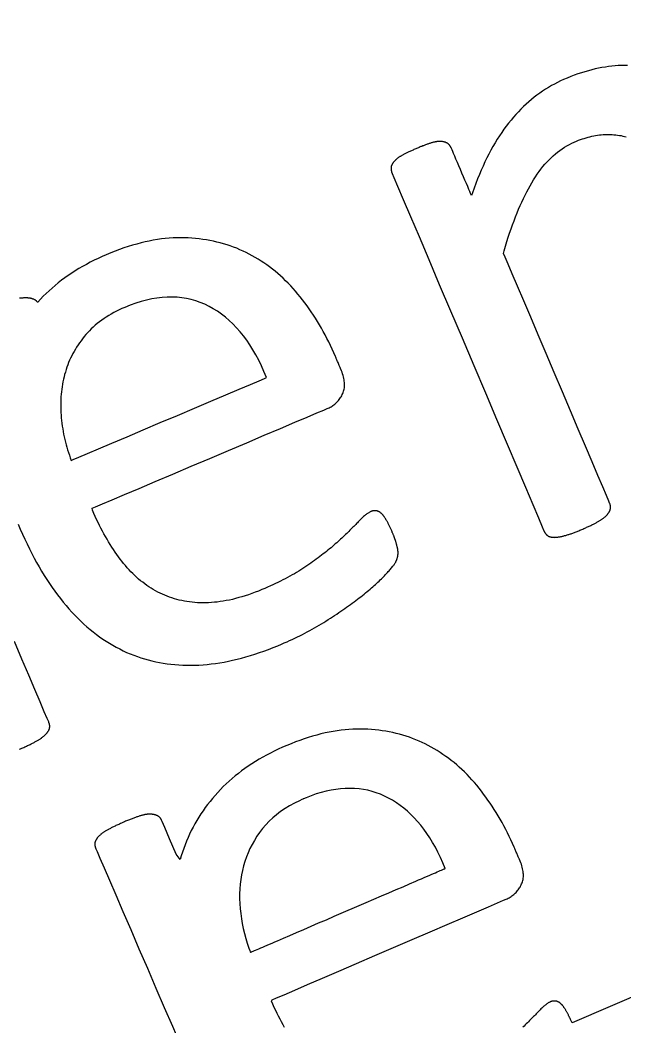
# Model space of a CAD drawing. Header units: millimetres. Extents: x 47 to 159, y 49 to 299.
# Drawn here: x 86.94 to 94.85, y 266.35 to 279.53 of the extents above; entities that cross this region are included whole.
import ezdxf

# ---------------------------------------------------------------- set-up
doc = ezdxf.new("R2010")
doc.units = ezdxf.units.MM

# ---------------------------------------------------------------- blocks, each defined once
blk = doc.blocks.new('angel 01')
blk.add_lwpolyline([(-10.791, 249.609, 0.135734), (-52.014, 225.207, 0.13103), (-57.97, 215.669, 0.288509), (-57.025, 211.107, 0.16256), (-53.173, 209.4, 0.102544), (-42.01, 210.994, 0.114246), (-42.156, 197.425, 0.200233), (-30.308, 175.62, 0.04769), (-21.444, 171.117, 0.009521)], format="xyb")
for points in [[(-27.777, 230.136), (-27.817, 230.137), (-27.858, 230.137), (-27.899, 230.135), (-27.941, 230.132), (-27.983, 230.128), (-28.025, 230.123), (-28.068, 230.117), (-28.112, 230.11), (-28.156, 230.101), (-28.2, 230.092), (-28.244, 230.081), (-28.289, 230.069), (-28.335, 230.055), (-28.381, 230.041), (-28.427, 230.026), (-28.474, 230.009), (-28.521, 229.991), (-28.569, 229.972), (-28.614, 229.953), (-28.655, 229.934), (-28.695, 229.915), (-28.735, 229.894), (-28.774, 229.873), (-28.813, 229.85), (-28.851, 229.826), (-28.889, 229.802), (-28.926, 229.776), (-28.963, 229.749), (-28.999, 229.721), (-29.035, 229.692), (-29.07, 229.662), (-29.105, 229.631), (-29.139, 229.598), (-29.173, 229.565), (-29.206, 229.531), (-29.239, 229.495), (-29.271, 229.459), (-29.302, 229.421), (-29.334, 229.382), (-29.364, 229.342), (-29.395, 229.301), (-29.424, 229.259), (-29.453, 229.215), (-29.482, 229.17), (-29.51, 229.124), (-29.538, 229.076), (-29.565, 229.027), (-29.591, 228.977), (-29.617, 228.926), (-29.643, 228.874), (-29.668, 228.82), (-29.692, 228.765), (-29.716, 228.708), (-29.74, 228.651), (-29.763, 228.592), (-29.785, 228.532), (-29.807, 228.471), (-29.82, 228.435), (-29.824, 228.443), (-29.831, 228.46), (-29.841, 228.485), (-29.854, 228.515), (-29.869, 228.551), (-29.886, 228.591), (-29.905, 228.635), (-29.924, 228.681), (-29.944, 228.728), (-29.965, 228.776), (-29.985, 228.823), (-30.004, 228.868), (-30.022, 228.911), (-30.038, 228.95), (-30.053, 228.984), (-30.065, 229.012), (-30.074, 229.034), (-30.08, 229.048), (-30.082, 229.053), (-30.084, 229.057), (-30.086, 229.061), (-30.088, 229.065), (-30.09, 229.069), (-30.092, 229.073), (-30.094, 229.077), (-30.097, 229.08), (-30.099, 229.084), (-30.101, 229.087), (-30.104, 229.09), (-30.106, 229.093), (-30.109, 229.096), (-30.112, 229.099), (-30.114, 229.102), (-30.117, 229.105), (-30.12, 229.108), (-30.123, 229.11), (-30.126, 229.112), (-30.129, 229.115), (-30.132, 229.117), (-30.135, 229.119), (-30.139, 229.121), (-30.142, 229.123), (-30.146, 229.125), (-30.149, 229.126), (-30.153, 229.128), (-30.157, 229.129), (-30.161, 229.131), (-30.165, 229.132), (-30.169, 229.134), (-30.174, 229.135), (-30.178, 229.136), (-30.183, 229.137), (-30.187, 229.138), (-30.192, 229.139), (-30.197, 229.14), (-30.202, 229.141), (-30.207, 229.142), (-30.212, 229.143), (-30.218, 229.143), (-30.223, 229.143), (-30.229, 229.143), (-30.235, 229.143), (-30.241, 229.143), (-30.247, 229.143), (-30.253, 229.143), (-30.259, 229.142), (-30.266, 229.141), (-30.273, 229.14), (-30.279, 229.139), (-30.286, 229.138), (-30.293, 229.137), (-30.301, 229.135), (-30.308, 229.133), (-30.316, 229.132), (-30.323, 229.13), (-30.331, 229.127), (-30.339, 229.125), (-30.347, 229.123), (-30.356, 229.12), (-30.364, 229.117), (-30.373, 229.114), (-30.381, 229.111), (-30.391, 229.108), (-30.4, 229.105), (-30.409, 229.101), (-30.419, 229.098), (-30.429, 229.094), (-30.439, 229.09), (-30.449, 229.087), (-30.459, 229.083), (-30.47, 229.078), (-30.48, 229.074), (-30.491, 229.07), (-30.502, 229.065), (-30.514, 229.06), (-30.525, 229.056), (-30.537, 229.051), (-30.549, 229.046), (-30.561, 229.04), (-30.572, 229.035), (-30.584, 229.03), (-30.595, 229.025), (-30.606, 229.021), (-30.616, 229.016), (-30.627, 229.011), (-30.637, 229.006), (-30.646, 229.002), (-30.656, 228.997), (-30.665, 228.993), (-30.674, 228.988), (-30.683, 228.984), (-30.691, 228.98), (-30.699, 228.975), (-30.707, 228.971), (-30.715, 228.967), (-30.722, 228.963), (-30.729, 228.959), (-30.736, 228.955), (-30.743, 228.951), (-30.75, 228.947), (-30.756, 228.943), (-30.762, 228.939), (-30.769, 228.935), (-30.774, 228.931), (-30.78, 228.926), (-30.786, 228.922), (-30.791, 228.918), (-30.796, 228.914), (-30.801, 228.909), (-30.806, 228.905), (-30.811, 228.901), (-30.816, 228.897), (-30.82, 228.892), (-30.824, 228.888), (-30.828, 228.883), (-30.832, 228.879), (-30.836, 228.875), (-30.839, 228.87), (-30.843, 228.866), (-30.846, 228.861), (-30.849, 228.857), (-30.851, 228.853), (-30.854, 228.849), (-30.856, 228.845), (-30.859, 228.841), (-30.861, 228.837), (-30.863, 228.833), (-30.864, 228.829), (-30.866, 228.825), (-30.867, 228.821), (-30.869, 228.817), (-30.87, 228.813), (-30.871, 228.81), (-30.871, 228.806), (-30.872, 228.802), (-30.872, 228.799), (-30.872, 228.795), (-30.872, 228.791), (-30.872, 228.788), (-30.872, 228.784), (-30.872, 228.78), (-30.872, 228.776), (-30.871, 228.772), (-30.871, 228.768), (-30.87, 228.764), (-30.869, 228.76), (-30.868, 228.756), (-30.867, 228.752), (-30.866, 228.748), (-30.865, 228.744), (-30.864, 228.74), (-30.862, 228.736), (-30.861, 228.732), (-30.859, 228.728), (-30.857, 228.722), (-30.835, 228.672), (-30.786, 228.556), (-30.713, 228.383), (-30.618, 228.16), (-30.506, 227.896), (-30.379, 227.596), (-30.241, 227.271), (-30.094, 226.926), (-29.943, 226.569), (-29.79, 226.209), (-29.638, 225.852), (-29.492, 225.506), (-29.353, 225.18), (-29.226, 224.88), (-29.113, 224.614), (-29.018, 224.39), (-28.943, 224.215), (-28.894, 224.097), (-28.871, 224.044), (-28.869, 224.038), (-28.867, 224.034), (-28.865, 224.03), (-28.863, 224.026), (-28.861, 224.023), (-28.858, 224.019), (-28.856, 224.015), (-28.854, 224.012), (-28.852, 224.008), (-28.849, 224.005), (-28.847, 224.002), (-28.844, 223.999), (-28.841, 223.996), (-28.839, 223.993), (-28.836, 223.99), (-28.833, 223.988), (-28.83, 223.985), (-28.827, 223.983), (-28.824, 223.981), (-28.821, 223.978), (-28.818, 223.976), (-28.815, 223.974), (-28.811, 223.973), (-28.807, 223.971), (-28.804, 223.969), (-28.8, 223.968), (-28.795, 223.966), (-28.791, 223.965), (-28.787, 223.964), (-28.782, 223.963), (-28.777, 223.962), (-28.773, 223.961), (-28.768, 223.96), (-28.762, 223.96), (-28.757, 223.959), (-28.752, 223.959), (-28.746, 223.959), (-28.74, 223.959), (-28.734, 223.958), (-28.728, 223.959), (-28.722, 223.959), (-28.716, 223.959), (-28.709, 223.959), (-28.703, 223.96), (-28.696, 223.961), (-28.689, 223.962), (-28.682, 223.963), (-28.675, 223.964), (-28.667, 223.965), (-28.66, 223.966), (-28.652, 223.968), (-28.644, 223.969), (-28.636, 223.971), (-28.628, 223.973), (-28.619, 223.975), (-28.611, 223.977), (-28.602, 223.98), (-28.593, 223.982), (-28.584, 223.984), (-28.575, 223.987), (-28.566, 223.99), (-28.556, 223.993), (-28.546, 223.996), (-28.536, 223.999), (-28.526, 224.003), (-28.516, 224.006), (-28.505, 224.01), (-28.495, 224.014), (-28.484, 224.018), (-28.473, 224.022), (-28.461, 224.026), (-28.45, 224.031), (-28.438, 224.036), (-28.426, 224.04), (-28.414, 224.045), (-28.402, 224.05), (-28.389, 224.056), (-28.376, 224.061), (-28.363, 224.066), (-28.35, 224.072), (-28.337, 224.078), (-28.325, 224.083), (-28.313, 224.089), (-28.301, 224.094), (-28.289, 224.099), (-28.278, 224.105), (-28.267, 224.11), (-28.256, 224.115), (-28.245, 224.12), (-28.235, 224.125), (-28.225, 224.13), (-28.215, 224.135), (-28.206, 224.14), (-28.197, 224.145), (-28.188, 224.15), (-28.179, 224.155), (-28.171, 224.16), (-28.163, 224.164), (-28.155, 224.169), (-28.147, 224.174), (-28.14, 224.178), (-28.132, 224.183), (-28.125, 224.188), (-28.118, 224.192), (-28.112, 224.197), (-28.105, 224.201), (-28.099, 224.206), (-28.093, 224.21), (-28.088, 224.214), (-28.082, 224.219), (-28.077, 224.223), (-28.072, 224.227), (-28.067, 224.232), (-28.062, 224.236), (-28.058, 224.24), (-28.053, 224.244), (-28.049, 224.249), (-28.046, 224.253), (-28.042, 224.257), (-28.038, 224.261), (-28.035, 224.265), (-28.032, 224.269), (-28.029, 224.273), (-28.026, 224.277), (-28.023, 224.282), (-28.02, 224.286), (-28.018, 224.29), (-28.016, 224.294), (-28.014, 224.298), (-28.012, 224.301), (-28.01, 224.305), (-28.008, 224.309), (-28.007, 224.313), (-28.005, 224.317), (-28.004, 224.321), (-28.003, 224.325), (-28.002, 224.329), (-28.001, 224.333), (-28.001, 224.337), (-28, 224.34), (-28, 224.344), (-28, 224.348), (-28, 224.352), (-28, 224.356), (-28, 224.36), (-28, 224.364), (-28.001, 224.369), (-28.001, 224.373), (-28.002, 224.377), (-28.003, 224.381), (-28.004, 224.385), (-28.005, 224.389), (-28.007, 224.393), (-28.008, 224.398), (-28.01, 224.402), (-28.012, 224.406), (-28.023, 224.432), (-28.053, 224.505), (-28.102, 224.618), (-28.165, 224.767), (-28.241, 224.947), (-28.328, 225.152), (-28.423, 225.376), (-28.525, 225.615), (-28.63, 225.863), (-28.737, 226.115), (-28.843, 226.365), (-28.946, 226.609), (-29.045, 226.84), (-29.135, 227.054), (-29.216, 227.245), (-29.286, 227.407), (-29.34, 227.537), (-29.379, 227.627), (-29.399, 227.674), (-29.391, 227.712), (-29.374, 227.772), (-29.356, 227.83), (-29.338, 227.887), (-29.32, 227.943), (-29.301, 227.998), (-29.282, 228.052), (-29.263, 228.104), (-29.243, 228.156), (-29.223, 228.206), (-29.203, 228.254), (-29.183, 228.302), (-29.162, 228.349), (-29.141, 228.394), (-29.119, 228.438), (-29.097, 228.481), (-29.075, 228.522), (-29.053, 228.563), (-29.03, 228.602), (-29.007, 228.64), (-28.984, 228.677), (-28.96, 228.713), (-28.935, 228.747), (-28.91, 228.78), (-28.885, 228.813), (-28.859, 228.843), (-28.832, 228.873), (-28.805, 228.901), (-28.778, 228.929), (-28.749, 228.955), (-28.721, 228.979), (-28.692, 229.003), (-28.662, 229.025), (-28.632, 229.047), (-28.601, 229.067), (-28.57, 229.085), (-28.539, 229.103), (-28.506, 229.119), (-28.474, 229.134), (-28.445, 229.146), (-28.42, 229.157), (-28.394, 229.166), (-28.369, 229.175), (-28.344, 229.183), (-28.319, 229.191), (-28.294, 229.198), (-28.269, 229.204), (-28.244, 229.21), (-28.219, 229.215), (-28.195, 229.22), (-28.17, 229.224), (-28.146, 229.227), (-28.122, 229.23), (-28.097, 229.232), (-28.073, 229.233), (-28.049, 229.234), (-28.026, 229.234), (-28.002, 229.233), (-27.978, 229.232), (-27.955, 229.231), (-27.931, 229.228), (-27.908, 229.225), (-27.885, 229.222), (-27.863, 229.218), (-27.84, 229.213), (-27.818, 229.208), (-27.796, 229.202)], [(-25.024, 219.097), (-28.503, 217.599), (-28.503, 217.6), (-28.507, 217.608), (-28.511, 217.618), (-28.515, 217.627), (-28.52, 217.637), (-28.524, 217.646), (-28.528, 217.655), (-28.532, 217.664), (-28.536, 217.672), (-28.54, 217.681), (-28.544, 217.689), (-28.548, 217.697), (-28.552, 217.705), (-28.556, 217.713), (-28.56, 217.72), (-28.564, 217.728), (-28.568, 217.735), (-28.572, 217.742), (-28.576, 217.749), (-28.579, 217.755), (-28.583, 217.762), (-28.587, 217.768), (-28.591, 217.774), (-28.594, 217.78), (-28.598, 217.786), (-28.602, 217.792), (-28.605, 217.797), (-28.609, 217.802), (-28.613, 217.807), (-28.616, 217.812), (-28.62, 217.817), (-28.623, 217.822), (-28.627, 217.826), (-28.63, 217.83), (-28.634, 217.834), (-28.637, 217.838), (-28.64, 217.842), (-28.644, 217.845), (-28.647, 217.848), (-28.65, 217.851), (-28.654, 217.854), (-28.657, 217.857), (-28.66, 217.86), (-28.664, 217.863), (-28.667, 217.865), (-28.671, 217.867), (-28.674, 217.869), (-28.678, 217.871), (-28.682, 217.873), (-28.685, 217.875), (-28.689, 217.877), (-28.692, 217.878), (-28.696, 217.88), (-28.7, 217.881), (-28.704, 217.882), (-28.707, 217.883), (-28.711, 217.884), (-28.715, 217.884), (-28.719, 217.885), (-28.723, 217.885), (-28.727, 217.886), (-28.73, 217.886), (-28.734, 217.886), (-28.738, 217.886), (-28.742, 217.886), (-28.746, 217.886), (-28.75, 217.885), (-28.754, 217.885), (-28.758, 217.884), (-28.761, 217.883), (-28.765, 217.883), (-28.769, 217.882), (-28.773, 217.881), (-28.777, 217.879), (-28.781, 217.878), (-28.785, 217.876), (-28.788, 217.875), (-28.795, 217.872), (-28.802, 217.868), (-28.809, 217.865), (-28.816, 217.86), (-28.824, 217.855), (-28.832, 217.85), (-28.839, 217.844), (-28.848, 217.838), (-28.856, 217.831), (-28.864, 217.824), (-28.873, 217.817), (-28.882, 217.809), (-28.891, 217.8), (-28.901, 217.792), (-28.91, 217.782), (-28.92, 217.772), (-28.93, 217.762), (-28.94, 217.752), (-28.951, 217.74), (-28.961, 217.729), (-28.972, 217.717), (-28.984, 217.705), (-28.995, 217.693), (-29.007, 217.681), (-29.02, 217.668), (-29.033, 217.655), (-29.046, 217.642), (-29.059, 217.629), (-29.073, 217.615), (-29.087, 217.601), (-29.102, 217.587), (-29.116, 217.573), (-29.132, 217.558), (-29.147, 217.543)], [(-32.265, 217.54), (-32.285, 217.575), (-32.304, 217.612), (-32.324, 217.649), (-32.343, 217.686), (-32.362, 217.724), (-32.38, 217.763), (-32.399, 217.803), (-32.417, 217.843), (-32.435, 217.883), (-32.428, 217.901), (-32.37, 217.926), (-32.269, 217.969), (-32.132, 218.028), (-31.963, 218.101), (-31.769, 218.185), (-31.553, 218.278), (-31.323, 218.377), (-31.084, 218.48), (-30.84, 218.585), (-30.597, 218.69), (-30.362, 218.791), (-30.139, 218.887), (-29.933, 218.976), (-29.751, 219.054), (-29.598, 219.12), (-29.478, 219.172), (-29.399, 219.206), (-29.365, 219.221), (-29.353, 219.226), (-29.339, 219.232), (-29.326, 219.239), (-29.314, 219.247), (-29.302, 219.254), (-29.29, 219.262), (-29.278, 219.271), (-29.267, 219.28), (-29.256, 219.289), (-29.246, 219.299), (-29.236, 219.309), (-29.226, 219.32), (-29.217, 219.331), (-29.208, 219.342), (-29.2, 219.354), (-29.191, 219.366), (-29.184, 219.379), (-29.176, 219.392), (-29.169, 219.406), (-29.163, 219.419), (-29.157, 219.434), (-29.152, 219.448), (-29.148, 219.463), (-29.145, 219.479), (-29.143, 219.495), (-29.141, 219.511), (-29.141, 219.528), (-29.141, 219.545), (-29.142, 219.562), (-29.144, 219.58), (-29.147, 219.599), (-29.151, 219.617), (-29.155, 219.637), (-29.161, 219.656), (-29.167, 219.676), (-29.174, 219.697), (-29.182, 219.717), (-29.191, 219.739), (-29.191, 219.74), (-29.193, 219.743), (-29.195, 219.749), (-29.199, 219.757), (-29.203, 219.766), (-29.207, 219.776), (-29.212, 219.787), (-29.217, 219.799), (-29.222, 219.811), (-29.227, 219.823), (-29.233, 219.835), (-29.238, 219.847), (-29.242, 219.858), (-29.247, 219.868), (-29.251, 219.877), (-29.254, 219.884), (-29.256, 219.89), (-29.258, 219.893), (-29.26, 219.899), (-29.281, 219.947), (-29.303, 219.995), (-29.325, 220.041), (-29.348, 220.088), (-29.371, 220.133), (-29.395, 220.178), (-29.419, 220.223), (-29.444, 220.267), (-29.469, 220.31), (-29.495, 220.353), (-29.521, 220.395), (-29.548, 220.436), (-29.576, 220.477), (-29.604, 220.518), (-29.632, 220.557), (-29.661, 220.596), (-29.69, 220.635), (-29.72, 220.673), (-29.751, 220.711), (-29.782, 220.747), (-29.814, 220.783), (-29.846, 220.818), (-29.878, 220.852), (-29.911, 220.885), (-29.945, 220.917), (-29.979, 220.948), (-30.013, 220.978), (-30.048, 221.008), (-30.084, 221.036), (-30.12, 221.064), (-30.156, 221.09), (-30.193, 221.116), (-30.23, 221.141), (-30.268, 221.165), (-30.307, 221.188), (-30.346, 221.211), (-30.385, 221.232), (-30.425, 221.252), (-30.465, 221.272), (-30.506, 221.29), (-30.547, 221.307), (-30.589, 221.324), (-30.631, 221.339), (-30.674, 221.353), (-30.717, 221.367), (-30.761, 221.379), (-30.805, 221.39), (-30.85, 221.401), (-30.895, 221.41), (-30.941, 221.418), (-30.987, 221.425), (-31.033, 221.432), (-31.08, 221.437), (-31.128, 221.441), (-31.176, 221.444), (-31.224, 221.446), (-31.273, 221.447), (-31.323, 221.447), (-31.372, 221.446), (-31.423, 221.443), (-31.474, 221.438), (-31.525, 221.433), (-31.577, 221.426), (-31.629, 221.417), (-31.682, 221.407), (-31.735, 221.396), (-31.789, 221.383), (-31.843, 221.369), (-31.898, 221.354), (-31.954, 221.337), (-32.009, 221.319), (-32.066, 221.299), (-32.122, 221.278), (-32.18, 221.256), (-32.237, 221.232), (-32.293, 221.208), (-32.347, 221.184), (-32.399, 221.159), (-32.451, 221.133), (-32.501, 221.107), (-32.551, 221.08), (-32.599, 221.052), (-32.646, 221.023), (-32.693, 220.993), (-32.739, 220.963), (-32.783, 220.932), (-32.827, 220.9), (-32.869, 220.867), (-32.911, 220.834), (-32.951, 220.8), (-32.991, 220.765), (-33.03, 220.729), (-33.067, 220.693), (-33.104, 220.656), (-33.14, 220.618), (-33.174, 220.579), (-33.208, 220.54), (-33.24, 220.5), (-33.272, 220.46), (-33.302, 220.419), (-33.331, 220.378), (-33.36, 220.336), (-33.387, 220.293), (-33.413, 220.25), (-33.438, 220.207), (-33.462, 220.162), (-33.485, 220.117), (-33.507, 220.072), (-33.528, 220.026), (-33.548, 219.979), (-33.567, 219.932), (-33.584, 219.884), (-33.601, 219.836), (-33.616, 219.787), (-33.631, 219.738), (-33.681, 219.807), (-33.769, 220.01), (-33.832, 220.156), (-33.866, 220.237), (-33.873, 220.253), (-33.875, 220.257), (-33.877, 220.261), (-33.879, 220.265), (-33.882, 220.269), (-33.884, 220.273), (-33.887, 220.277), (-33.889, 220.28), (-33.892, 220.283), (-33.895, 220.287), (-33.897, 220.29), (-33.9, 220.293), (-33.904, 220.296), (-33.907, 220.298), (-33.91, 220.301), (-33.913, 220.303), (-33.917, 220.306), (-33.921, 220.308), (-33.924, 220.31), (-33.928, 220.312), (-33.932, 220.314), (-33.936, 220.316), (-33.94, 220.317), (-33.944, 220.319), (-33.949, 220.321), (-33.953, 220.322), (-33.958, 220.323), (-33.962, 220.325), (-33.967, 220.326), (-33.972, 220.327), (-33.977, 220.328), (-33.982, 220.329), (-33.988, 220.33), (-33.993, 220.33), (-33.999, 220.331), (-34.004, 220.332), (-34.01, 220.332), (-34.016, 220.333), (-34.022, 220.333), (-34.028, 220.333), (-34.035, 220.333), (-34.041, 220.333), (-34.048, 220.333), (-34.055, 220.332), (-34.062, 220.331), (-34.069, 220.33), (-34.076, 220.329), (-34.084, 220.328), (-34.091, 220.327), (-34.099, 220.325), (-34.107, 220.323), (-34.115, 220.321), (-34.124, 220.319), (-34.132, 220.317), (-34.141, 220.314), (-34.15, 220.312), (-34.159, 220.309), (-34.168, 220.306), (-34.177, 220.303), (-34.187, 220.3), (-34.197, 220.296), (-34.207, 220.293), (-34.217, 220.289), (-34.228, 220.285), (-34.238, 220.281), (-34.249, 220.277), (-34.26, 220.273), (-34.272, 220.268), (-34.283, 220.264), (-34.295, 220.259), (-34.307, 220.254), (-34.319, 220.249), (-34.331, 220.244), (-34.344, 220.239), (-34.357, 220.233), (-34.37, 220.228), (-34.383, 220.222), (-34.397, 220.216), (-34.41, 220.21), (-34.423, 220.204), (-34.435, 220.199), (-34.447, 220.193), (-34.459, 220.188), (-34.471, 220.183), (-34.482, 220.177), (-34.493, 220.172), (-34.504, 220.167), (-34.514, 220.162), (-34.524, 220.157), (-34.534, 220.152), (-34.544, 220.147), (-34.553, 220.142), (-34.562, 220.138), (-34.57, 220.133), (-34.579, 220.129), (-34.587, 220.124), (-34.595, 220.12), (-34.602, 220.115), (-34.61, 220.11), (-34.617, 220.106), (-34.624, 220.101), (-34.631, 220.097), (-34.638, 220.092), (-34.644, 220.087), (-34.651, 220.083), (-34.657, 220.078), (-34.663, 220.073), (-34.668, 220.069), (-34.674, 220.064), (-34.679, 220.059), (-34.684, 220.054), (-34.689, 220.05), (-34.694, 220.045), (-34.698, 220.04), (-34.703, 220.035), (-34.707, 220.03), (-34.711, 220.026), (-34.715, 220.021), (-34.718, 220.016), (-34.721, 220.012), (-34.725, 220.007), (-34.727, 220.003), (-34.73, 219.998), (-34.733, 219.994), (-34.735, 219.99), (-34.737, 219.986), (-34.739, 219.981), (-34.741, 219.977), (-34.742, 219.973), (-34.744, 219.969), (-34.745, 219.965), (-34.746, 219.961), (-34.746, 219.957), (-34.747, 219.954), (-34.747, 219.95), (-34.748, 219.946), (-34.748, 219.942), (-34.748, 219.938), (-34.748, 219.934), (-34.747, 219.93), (-34.747, 219.926), (-34.746, 219.922), (-34.746, 219.917), (-34.745, 219.913), (-34.744, 219.909), (-34.743, 219.905), (-34.742, 219.901), (-34.74, 219.896), (-34.739, 219.892), (-34.737, 219.888), (-34.736, 219.883), (-34.734, 219.879), (-34.718, 219.842), (-34.682, 219.758), (-34.627, 219.632), (-34.557, 219.469), (-34.474, 219.276), (-34.38, 219.058), (-34.278, 218.821), (-34.17, 218.571), (-34.059, 218.314), (-33.948, 218.055), (-33.838, 217.801), (-33.733, 217.556), (-33.635, 217.328)], [(-35.731, 221.185), (-35.718, 221.19), (-35.704, 221.196), (-35.691, 221.202), (-35.678, 221.207), (-35.665, 221.213), (-35.652, 221.219), (-35.64, 221.224), (-35.628, 221.23), (-35.616, 221.235), (-35.604, 221.241), (-35.593, 221.246), (-35.582, 221.252), (-35.572, 221.257), (-35.561, 221.262), (-35.551, 221.267), (-35.542, 221.272), (-35.532, 221.278), (-35.523, 221.283), (-35.514, 221.287), (-35.506, 221.292), (-35.497, 221.297), (-35.489, 221.302), (-35.481, 221.307), (-35.474, 221.312), (-35.466, 221.316), (-35.459, 221.321), (-35.452, 221.326), (-35.445, 221.33), (-35.439, 221.335), (-35.433, 221.34), (-35.427, 221.344), (-35.421, 221.349), (-35.415, 221.353), (-35.41, 221.358), (-35.405, 221.362), (-35.4, 221.367), (-35.396, 221.371), (-35.391, 221.375), (-35.387, 221.38), (-35.383, 221.384), (-35.379, 221.388), (-35.376, 221.393), (-35.372, 221.397), (-35.369, 221.401), (-35.366, 221.405), (-35.363, 221.41), (-35.36, 221.414), (-35.357, 221.418), (-35.355, 221.422), (-35.353, 221.426), (-35.35, 221.43), (-35.349, 221.434), (-35.347, 221.438), (-35.345, 221.443), (-35.344, 221.447), (-35.342, 221.451), (-35.341, 221.455), (-35.34, 221.459), (-35.339, 221.463), (-35.339, 221.467), (-35.338, 221.471), (-35.338, 221.475), (-35.338, 221.479), (-35.338, 221.483), (-35.338, 221.487), (-35.338, 221.491), (-35.338, 221.495), (-35.339, 221.5), (-35.339, 221.504), (-35.34, 221.508), (-35.341, 221.513), (-35.342, 221.517), (-35.344, 221.521), (-35.345, 221.526), (-35.347, 221.53), (-35.348, 221.534), (-35.351, 221.541), (-35.37, 221.586), (-35.408, 221.675), (-35.462, 221.802), (-35.531, 221.964), (-35.611, 222.153), (-35.701, 222.364), (-35.797, 222.592)], [(-35.751, 224.131), (-35.723, 224.065), (-35.694, 223.999), (-35.664, 223.934), (-35.634, 223.871), (-35.604, 223.808), (-35.572, 223.747), (-35.541, 223.687), (-35.509, 223.629), (-35.476, 223.571), (-35.443, 223.515), (-35.41, 223.46), (-35.376, 223.407), (-35.341, 223.354), (-35.306, 223.303), (-35.271, 223.253), (-35.235, 223.205), (-35.198, 223.157), (-35.162, 223.111), (-35.124, 223.066), (-35.086, 223.022), (-35.048, 222.98), (-35.009, 222.939), (-34.97, 222.899), (-34.931, 222.86), (-34.891, 222.823), (-34.85, 222.787), (-34.809, 222.752), (-34.768, 222.719), (-34.726, 222.686), (-34.684, 222.655), (-34.642, 222.626), (-34.598, 222.597), (-34.555, 222.57), (-34.511, 222.544), (-34.467, 222.519), (-34.422, 222.496), (-34.377, 222.473), (-34.331, 222.452), (-34.285, 222.433), (-34.238, 222.414), (-34.191, 222.397), (-34.144, 222.381), (-34.096, 222.366), (-34.048, 222.352), (-34, 222.34), (-33.951, 222.329), (-33.902, 222.319), (-33.852, 222.31), (-33.802, 222.302), (-33.751, 222.296), (-33.7, 222.291), (-33.649, 222.287), (-33.597, 222.284), (-33.545, 222.283), (-33.492, 222.283), (-33.439, 222.284), (-33.386, 222.286), (-33.332, 222.289), (-33.278, 222.294), (-33.223, 222.3), (-33.168, 222.307), (-33.113, 222.315), (-33.057, 222.325), (-33, 222.336), (-32.944, 222.348), (-32.886, 222.361), (-32.829, 222.376), (-32.771, 222.392), (-32.712, 222.409), (-32.653, 222.428), (-32.594, 222.448), (-32.534, 222.469), (-32.474, 222.491), (-32.414, 222.514), (-32.353, 222.539), (-32.303, 222.56), (-32.268, 222.575), (-32.233, 222.591), (-32.199, 222.606), (-32.165, 222.622), (-32.131, 222.638), (-32.097, 222.654), (-32.064, 222.67), (-32.032, 222.687), (-31.999, 222.704), (-31.967, 222.721), (-31.936, 222.738), (-31.904, 222.755), (-31.873, 222.772), (-31.843, 222.79), (-31.812, 222.808), (-31.782, 222.826), (-31.753, 222.844), (-31.723, 222.862), (-31.694, 222.881), (-31.666, 222.899), (-31.638, 222.918), (-31.61, 222.936), (-31.583, 222.954), (-31.556, 222.972), (-31.529, 222.99), (-31.503, 223.008), (-31.478, 223.026), (-31.453, 223.043), (-31.428, 223.061), (-31.404, 223.078), (-31.38, 223.096), (-31.356, 223.113), (-31.333, 223.13), (-31.311, 223.147), (-31.289, 223.164), (-31.267, 223.181), (-31.246, 223.198), (-31.225, 223.214), (-31.205, 223.231), (-31.185, 223.247), (-31.165, 223.263), (-31.146, 223.279), (-31.128, 223.295), (-31.11, 223.311), (-31.093, 223.326), (-31.076, 223.341), (-31.059, 223.356), (-31.043, 223.371), (-31.027, 223.386), (-31.012, 223.4), (-30.998, 223.414), (-30.984, 223.429), (-30.97, 223.442), (-30.957, 223.456), (-30.944, 223.47), (-30.932, 223.483), (-30.92, 223.496), (-30.909, 223.509), (-30.898, 223.521), (-30.888, 223.532), (-30.879, 223.543), (-30.87, 223.554), (-30.861, 223.564), (-30.853, 223.574), (-30.846, 223.583), (-30.839, 223.592), (-30.833, 223.6), (-30.827, 223.608), (-30.822, 223.615), (-30.818, 223.622), (-30.814, 223.628), (-30.81, 223.634), (-30.807, 223.64), (-30.805, 223.645), (-30.803, 223.649), (-30.801, 223.653), (-30.799, 223.658), (-30.798, 223.662), (-30.796, 223.666), (-30.795, 223.67), (-30.793, 223.675), (-30.792, 223.679), (-30.791, 223.683), (-30.79, 223.687), (-30.789, 223.692), (-30.788, 223.696), (-30.787, 223.7), (-30.786, 223.704), (-30.785, 223.709), (-30.784, 223.713), (-30.783, 223.717), (-30.782, 223.721), (-30.782, 223.725), (-30.781, 223.73), (-30.781, 223.734), (-30.78, 223.738), (-30.78, 223.742), (-30.78, 223.746), (-30.78, 223.75), (-30.78, 223.755), (-30.78, 223.759), (-30.78, 223.763), (-30.78, 223.768), (-30.78, 223.772), (-30.781, 223.776), (-30.781, 223.781), (-30.782, 223.785), (-30.782, 223.789), (-30.783, 223.794), (-30.783, 223.798), (-30.784, 223.803), (-30.785, 223.807), (-30.786, 223.812), (-30.787, 223.816), (-30.788, 223.821), (-30.789, 223.826), (-30.79, 223.83), (-30.791, 223.835), (-30.792, 223.84), (-30.794, 223.845), (-30.795, 223.85), (-30.796, 223.855), (-30.798, 223.86), (-30.799, 223.865), (-30.8, 223.87), (-30.802, 223.875), (-30.803, 223.88), (-30.805, 223.886), (-30.806, 223.891), (-30.808, 223.897), (-30.81, 223.902), (-30.811, 223.908), (-30.813, 223.913), (-30.815, 223.919), (-30.817, 223.925), (-30.819, 223.931), (-30.821, 223.936), (-30.823, 223.943), (-30.825, 223.949), (-30.828, 223.955), (-30.83, 223.961), (-30.832, 223.968), (-30.835, 223.974), (-30.837, 223.981), (-30.84, 223.988), (-30.843, 223.994), (-30.846, 224.001), (-30.849, 224.008), (-30.852, 224.015), (-30.855, 224.022), (-30.859, 224.032), (-30.863, 224.042), (-30.867, 224.052), (-30.871, 224.061), (-30.875, 224.07), (-30.88, 224.079), (-30.884, 224.088), (-30.888, 224.096), (-30.892, 224.105), (-30.896, 224.113), (-30.9, 224.121), (-30.904, 224.129), (-30.908, 224.137), (-30.911, 224.144), (-30.915, 224.151), (-30.919, 224.159), (-30.923, 224.165), (-30.927, 224.172), (-30.931, 224.179), (-30.934, 224.185), (-30.938, 224.192), (-30.942, 224.198), (-30.945, 224.204), (-30.949, 224.209), (-30.953, 224.215), (-30.956, 224.22), (-30.96, 224.225), (-30.963, 224.23), (-30.967, 224.235), (-30.971, 224.24), (-30.974, 224.244), (-30.977, 224.248), (-30.981, 224.253), (-30.984, 224.256), (-30.988, 224.26), (-30.991, 224.264), (-30.994, 224.267), (-30.998, 224.27), (-31.001, 224.273), (-31.004, 224.276), (-31.008, 224.279), (-31.011, 224.282), (-31.015, 224.284), (-31.018, 224.287), (-31.022, 224.289), (-31.025, 224.291), (-31.029, 224.293), (-31.032, 224.295), (-31.036, 224.296), (-31.04, 224.298), (-31.043, 224.299), (-31.047, 224.301), (-31.051, 224.302), (-31.055, 224.303), (-31.059, 224.304), (-31.062, 224.304), (-31.066, 224.305), (-31.07, 224.305), (-31.074, 224.306), (-31.078, 224.306), (-31.082, 224.306), (-31.086, 224.306), (-31.09, 224.306), (-31.093, 224.306), (-31.097, 224.306), (-31.101, 224.305), (-31.105, 224.305), (-31.109, 224.304), (-31.113, 224.303), (-31.117, 224.302), (-31.121, 224.301), (-31.125, 224.3), (-31.128, 224.299), (-31.132, 224.297), (-31.136, 224.295), (-31.143, 224.293), (-31.15, 224.289), (-31.157, 224.285), (-31.164, 224.281), (-31.172, 224.276), (-31.179, 224.271), (-31.187, 224.265), (-31.196, 224.259), (-31.204, 224.253), (-31.213, 224.245), (-31.221, 224.238), (-31.23, 224.23), (-31.24, 224.222), (-31.249, 224.213), (-31.259, 224.203), (-31.269, 224.194), (-31.279, 224.183), (-31.289, 224.173), (-31.3, 224.162), (-31.31, 224.15), (-31.322, 224.138), (-31.333, 224.126), (-31.345, 224.114), (-31.357, 224.102), (-31.37, 224.089), (-31.383, 224.076), (-31.396, 224.063), (-31.41, 224.05), (-31.423, 224.036), (-31.438, 224.022), (-31.452, 224.008), (-31.467, 223.994), (-31.483, 223.979), (-31.499, 223.964), (-31.515, 223.949), (-31.531, 223.934), (-31.548, 223.919), (-31.565, 223.903), (-31.583, 223.887), (-31.601, 223.871), (-31.619, 223.855), (-31.638, 223.839), (-31.657, 223.822), (-31.677, 223.806), (-31.697, 223.79), (-31.718, 223.773), (-31.739, 223.756), (-31.76, 223.74), (-31.782, 223.723), (-31.804, 223.706), (-31.827, 223.689), (-31.85, 223.672), (-31.874, 223.654), (-31.898, 223.637), (-31.922, 223.62), (-31.947, 223.602), (-31.972, 223.585), (-31.998, 223.567), (-32.025, 223.55), (-32.052, 223.533), (-32.079, 223.516), (-32.107, 223.499), (-32.136, 223.482), (-32.165, 223.465), (-32.194, 223.449), (-32.225, 223.432), (-32.255, 223.416), (-32.287, 223.4), (-32.318, 223.384), (-32.351, 223.368), (-32.384, 223.352), (-32.417, 223.336), (-32.451, 223.321), (-32.486, 223.305), (-32.521, 223.29), (-32.562, 223.273), (-32.607, 223.255), (-32.651, 223.238), (-32.695, 223.222), (-32.738, 223.207), (-32.78, 223.193), (-32.823, 223.18), (-32.865, 223.168), (-32.906, 223.157), (-32.947, 223.146), (-32.987, 223.137), (-33.027, 223.129), (-33.067, 223.122), (-33.106, 223.116), (-33.145, 223.111), (-33.183, 223.107), (-33.221, 223.104), (-33.258, 223.101), (-33.295, 223.1), (-33.331, 223.1), (-33.367, 223.101), (-33.403, 223.102), (-33.438, 223.105), (-33.473, 223.108), (-33.508, 223.112), (-33.542, 223.117), (-33.576, 223.122), (-33.609, 223.129), (-33.642, 223.136), (-33.675, 223.145), (-33.707, 223.154), (-33.739, 223.164), (-33.771, 223.175), (-33.802, 223.187), (-33.833, 223.199), (-33.863, 223.213), (-33.894, 223.227), (-33.923, 223.242), (-33.953, 223.258), (-33.982, 223.275), (-34.01, 223.292), (-34.039, 223.31), (-34.066, 223.329), (-34.094, 223.349), (-34.121, 223.369), (-34.148, 223.39), (-34.174, 223.412), (-34.2, 223.435), (-34.226, 223.458), (-34.251, 223.483), (-34.276, 223.508), (-34.3, 223.533), (-34.324, 223.56), (-34.348, 223.587), (-34.371, 223.615), (-34.394, 223.644), (-34.417, 223.673), (-34.439, 223.703), (-34.461, 223.734), (-34.483, 223.765), (-34.504, 223.797), (-34.525, 223.83), (-34.546, 223.863), (-34.567, 223.897), (-34.588, 223.932), (-34.608, 223.967), (-34.628, 224.003), (-34.647, 224.039), (-34.667, 224.076), (-34.686, 224.114), (-34.705, 224.152), (-34.724, 224.191), (-34.742, 224.23), (-34.76, 224.271), (-34.778, 224.312), (-34.784, 224.338), (-34.738, 224.357), (-34.649, 224.395), (-34.52, 224.45), (-34.358, 224.518), (-34.168, 224.599), (-33.956, 224.689), (-33.727, 224.786), (-33.488, 224.888), (-33.243, 224.992), (-32.998, 225.096), (-32.758, 225.197), (-32.53, 225.294), (-32.319, 225.384), (-32.13, 225.464), (-31.968, 225.533), (-31.841, 225.587), (-31.752, 225.624), (-31.708, 225.643), (-31.696, 225.648), (-31.683, 225.655), (-31.669, 225.661), (-31.657, 225.669), (-31.644, 225.676), (-31.632, 225.684), (-31.621, 225.693), (-31.609, 225.702), (-31.598, 225.711), (-31.588, 225.721), (-31.578, 225.731), (-31.568, 225.741), (-31.559, 225.752), (-31.549, 225.764), (-31.541, 225.775), (-31.532, 225.788), (-31.524, 225.8), (-31.517, 225.813), (-31.51, 225.827), (-31.503, 225.841), (-31.497, 225.855), (-31.492, 225.87), (-31.488, 225.885), (-31.485, 225.9), (-31.482, 225.916), (-31.481, 225.932), (-31.48, 225.949), (-31.48, 225.966), (-31.481, 225.984), (-31.483, 226.002), (-31.486, 226.021), (-31.49, 226.039), (-31.494, 226.059), (-31.499, 226.078), (-31.505, 226.099), (-31.513, 226.119), (-31.52, 226.14), (-31.529, 226.161), (-31.53, 226.162), (-31.531, 226.166), (-31.534, 226.172), (-31.537, 226.179), (-31.541, 226.189), (-31.545, 226.199), (-31.55, 226.21), (-31.555, 226.222), (-31.56, 226.234), (-31.565, 226.247), (-31.571, 226.259), (-31.576, 226.271), (-31.58, 226.282), (-31.585, 226.292), (-31.588, 226.301), (-31.591, 226.308), (-31.594, 226.313), (-31.595, 226.316), (-31.6, 226.328), (-31.621, 226.376), (-31.642, 226.423), (-31.664, 226.471), (-31.687, 226.517), (-31.71, 226.563), (-31.734, 226.608), (-31.758, 226.653), (-31.783, 226.697), (-31.808, 226.741), (-31.834, 226.784), (-31.86, 226.826), (-31.887, 226.868), (-31.915, 226.909), (-31.943, 226.95), (-31.971, 226.99), (-32, 227.029), (-32.03, 227.068), (-32.06, 227.106), (-32.09, 227.144), (-32.121, 227.181), (-32.153, 227.216), (-32.185, 227.251), (-32.218, 227.286), (-32.251, 227.319), (-32.285, 227.351), (-32.319, 227.382), (-32.353, 227.413), (-32.388, 227.442), (-32.424, 227.471), (-32.46, 227.499), (-32.497, 227.525), (-32.534, 227.551), (-32.572, 227.576), (-32.61, 227.6), (-32.648, 227.624), (-32.688, 227.646), (-32.727, 227.667), (-32.767, 227.688), (-32.808, 227.707), (-32.849, 227.725), (-32.891, 227.743), (-32.933, 227.759), (-32.975, 227.774), (-33.018, 227.789), (-33.062, 227.802), (-33.106, 227.814), (-33.15, 227.825), (-33.195, 227.836), (-33.241, 227.845), (-33.287, 227.853), (-33.333, 227.86), (-33.38, 227.866), (-33.428, 227.871), (-33.476, 227.875), (-33.524, 227.878), (-33.573, 227.881), (-33.622, 227.881), (-33.672, 227.881), (-33.722, 227.879), (-33.773, 227.876), (-33.825, 227.871), (-33.877, 227.865), (-33.929, 227.857), (-33.982, 227.849), (-34.035, 227.838), (-34.089, 227.827), (-34.143, 227.814), (-34.198, 227.799), (-34.254, 227.783), (-34.31, 227.766), (-34.366, 227.747), (-34.423, 227.727), (-34.48, 227.706), (-34.538, 227.683), (-34.597, 227.659), (-34.651, 227.635), (-34.704, 227.611), (-34.757, 227.586), (-34.808, 227.56), (-34.858, 227.533), (-34.908, 227.505), (-34.956, 227.477), (-35.003, 227.448), (-35.05, 227.418), (-35.095, 227.388), (-35.139, 227.356), (-35.183, 227.324), (-35.225, 227.291), (-35.267, 227.257), (-35.307, 227.223), (-35.346, 227.187), (-35.385, 227.151), (-35.422, 227.114), (-35.459, 227.076), (-35.494, 227.038), (-35.498, 227.039), (-35.5, 227.042), (-35.502, 227.044), (-35.504, 227.046), (-35.507, 227.049), (-35.509, 227.051), (-35.511, 227.053), (-35.513, 227.055), (-35.516, 227.057), (-35.518, 227.059), (-35.521, 227.061), (-35.523, 227.063), (-35.526, 227.064), (-35.529, 227.066), (-35.532, 227.068), (-35.535, 227.07), (-35.539, 227.071), (-35.542, 227.073), (-35.546, 227.075), (-35.55, 227.076), (-35.553, 227.078), (-35.557, 227.079), (-35.561, 227.081), (-35.566, 227.082), (-35.57, 227.084), (-35.574, 227.085), (-35.579, 227.086), (-35.584, 227.087), (-35.589, 227.088), (-35.595, 227.089), (-35.6, 227.09), (-35.606, 227.091), (-35.612, 227.092), (-35.619, 227.092), (-35.625, 227.093), (-35.632, 227.093), (-35.64, 227.093), (-35.647, 227.093), (-35.655, 227.093), (-35.662, 227.093), (-35.671, 227.093), (-35.679, 227.093), (-35.688, 227.092), (-35.697, 227.092), (-35.706, 227.091), (-35.715, 227.091), (-35.724, 227.09), (-35.734, 227.089)]]:
    blk.add_lwpolyline(points)
for points in [[(-32.501, 226.05), (-32.534, 226.128), (-32.568, 226.204), (-32.603, 226.277), (-32.64, 226.347), (-32.679, 226.414), (-32.719, 226.478), (-32.76, 226.539), (-32.803, 226.597), (-32.847, 226.651), (-32.892, 226.703), (-32.94, 226.752), (-32.988, 226.798), (-33.038, 226.841), (-33.09, 226.881), (-33.142, 226.918), (-33.197, 226.952), (-33.252, 226.983), (-33.309, 227.011), (-33.367, 227.035), (-33.426, 227.056), (-33.486, 227.073), (-33.547, 227.086), (-33.609, 227.096), (-33.672, 227.102), (-33.736, 227.105), (-33.801, 227.104), (-33.867, 227.1), (-33.934, 227.092), (-34.001, 227.08), (-34.07, 227.065), (-34.14, 227.047), (-34.211, 227.024), (-34.283, 226.999), (-34.356, 226.969), (-34.393, 226.953), (-34.429, 226.936), (-34.464, 226.919), (-34.499, 226.901), (-34.532, 226.882), (-34.565, 226.863), (-34.597, 226.843), (-34.627, 226.823), (-34.657, 226.802), (-34.687, 226.78), (-34.715, 226.758), (-34.742, 226.735), (-34.768, 226.711), (-34.794, 226.687), (-34.818, 226.663), (-34.842, 226.638), (-34.865, 226.612), (-34.887, 226.586), (-34.908, 226.559), (-34.928, 226.532), (-34.948, 226.505), (-34.967, 226.477), (-34.985, 226.45), (-35.002, 226.422), (-35.019, 226.393), (-35.035, 226.364), (-35.05, 226.335), (-35.064, 226.306), (-35.077, 226.276), (-35.09, 226.246), (-35.102, 226.216), (-35.113, 226.186), (-35.124, 226.155), (-35.133, 226.123), (-35.142, 226.092), (-35.15, 226.06), (-35.158, 226.028), (-35.164, 225.996), (-35.171, 225.964), (-35.176, 225.931), (-35.181, 225.898), (-35.185, 225.865), (-35.188, 225.832), (-35.19, 225.798), (-35.192, 225.764), (-35.194, 225.73), (-35.194, 225.696), (-35.194, 225.661), (-35.193, 225.627), (-35.191, 225.592), (-35.189, 225.556), (-35.186, 225.521), (-35.183, 225.486), (-35.178, 225.451), (-35.174, 225.415), (-35.168, 225.38), (-35.162, 225.345), (-35.156, 225.31), (-35.148, 225.276), (-35.14, 225.241), (-35.132, 225.206), (-35.123, 225.171), (-35.113, 225.137), (-35.103, 225.102), (-35.092, 225.068), (-35.08, 225.034), (-35.068, 224.999), (-35.056, 224.965), (-35.03, 224.976), (-34.958, 225.007), (-34.845, 225.055), (-34.698, 225.117), (-34.523, 225.191), (-34.325, 225.275), (-34.113, 225.365), (-33.891, 225.46), (-33.666, 225.555), (-33.444, 225.649), (-33.231, 225.74), (-33.034, 225.823), (-32.859, 225.898), (-32.712, 225.96), (-32.599, 226.008), (-32.526, 226.039)], [(-30.162, 219.622), (-30.193, 219.695), (-30.225, 219.766), (-30.258, 219.834), (-30.292, 219.899), (-30.328, 219.962), (-30.365, 220.022), (-30.403, 220.08), (-30.442, 220.135), (-30.483, 220.188), (-30.525, 220.237), (-30.568, 220.285), (-30.612, 220.33), (-30.658, 220.372), (-30.704, 220.411), (-30.752, 220.448), (-30.802, 220.482), (-30.852, 220.514), (-30.904, 220.543), (-30.957, 220.57), (-31.01, 220.593), (-31.065, 220.614), (-31.12, 220.631), (-31.176, 220.645), (-31.233, 220.656), (-31.291, 220.664), (-31.35, 220.669), (-31.409, 220.671), (-31.47, 220.669), (-31.531, 220.665), (-31.593, 220.657), (-31.656, 220.647), (-31.72, 220.633), (-31.784, 220.616), (-31.85, 220.597), (-31.916, 220.574), (-31.983, 220.548), (-32.017, 220.534), (-32.021, 220.532), (-32.024, 220.531), (-32.028, 220.529), (-32.037, 220.525), (-32.071, 220.509), (-32.137, 220.477), (-32.199, 220.442), (-32.259, 220.406), (-32.316, 220.367), (-32.369, 220.326), (-32.42, 220.284), (-32.467, 220.239), (-32.511, 220.192), (-32.552, 220.143), (-32.591, 220.093), (-32.626, 220.043), (-32.659, 219.99), (-32.69, 219.937), (-32.718, 219.883), (-32.743, 219.828), (-32.765, 219.772), (-32.785, 219.715), (-32.802, 219.656), (-32.816, 219.597), (-32.829, 219.537), (-32.838, 219.476), (-32.846, 219.415), (-32.851, 219.353), (-32.853, 219.289), (-32.853, 219.226), (-32.851, 219.161), (-32.846, 219.095), (-32.839, 219.03), (-32.83, 218.964), (-32.819, 218.899), (-32.806, 218.835), (-32.79, 218.77), (-32.773, 218.706), (-32.753, 218.642), (-32.731, 218.578), (-32.72, 218.546), (-32.714, 218.53), (-32.712, 218.526), (-32.711, 218.525), (-32.711, 218.524), (-32.709, 218.524), (-32.704, 218.526), (-32.697, 218.53), (-32.687, 218.534), (-32.675, 218.539), (-32.66, 218.546), (-32.643, 218.553), (-32.623, 218.561), (-32.601, 218.571), (-32.577, 218.581), (-32.551, 218.592), (-32.523, 218.604), (-32.494, 218.617), (-32.462, 218.631), (-32.428, 218.645), (-32.393, 218.661), (-32.357, 218.676), (-32.279, 218.71), (-32.195, 218.746), (-32.107, 218.784), (-32.014, 218.824), (-31.918, 218.865), (-31.819, 218.908), (-31.718, 218.951), (-31.615, 218.996), (-31.199, 219.175), (-31.097, 219.219), (-30.997, 219.262), (-30.899, 219.304), (-30.805, 219.345), (-30.715, 219.383), (-30.63, 219.42), (-30.549, 219.455), (-30.511, 219.471), (-30.475, 219.487), (-30.44, 219.502), (-30.407, 219.516), (-30.375, 219.53), (-30.345, 219.543), (-30.318, 219.555), (-30.292, 219.566), (-30.268, 219.576), (-30.247, 219.585), (-30.228, 219.593), (-30.211, 219.601), (-30.196, 219.607), (-30.184, 219.612), (-30.175, 219.616), (-30.168, 219.619), (-30.164, 219.621), (-30.162, 219.622)]]:
    blk.add_lwpolyline(points, close=True)

msp = doc.modelspace()

# ---------------------------------------------------------------- block references
msp.add_blockref('angel 01', (122.661, 48.801))

doc.saveas('drawing.dxf')
